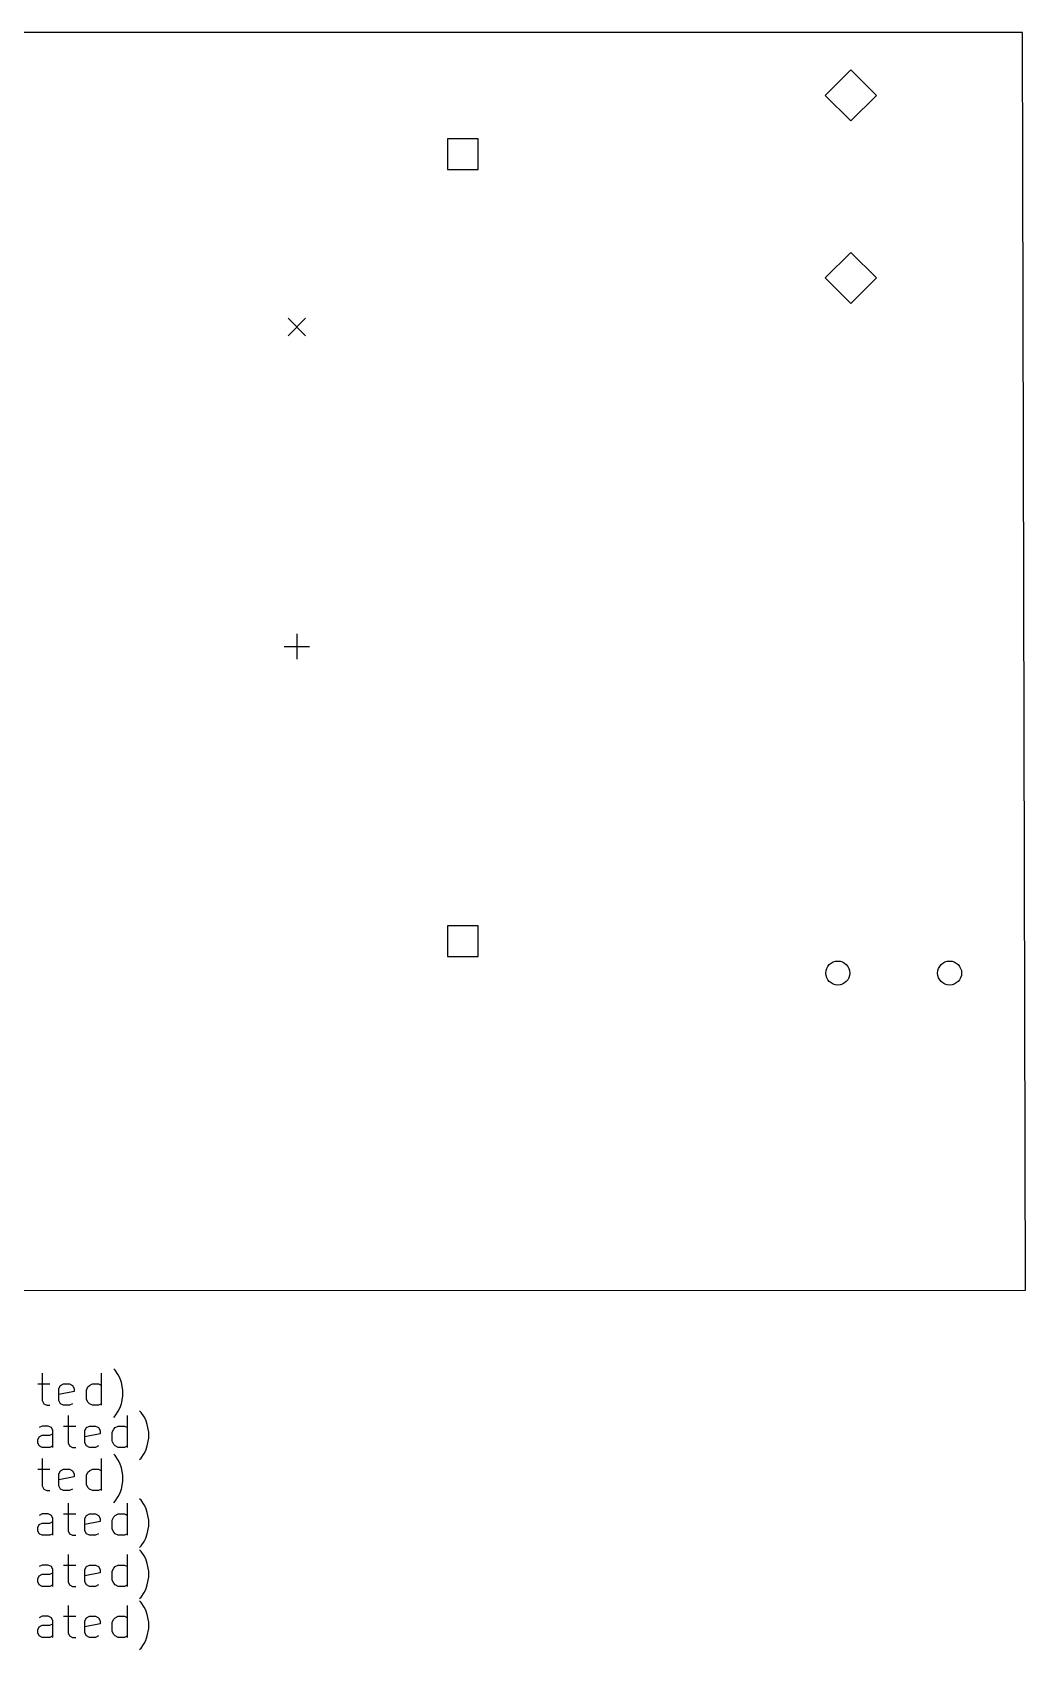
# Model space of a CAD drawing. Extents: x 95 to 218, y -176 to -74.
# Drawn here: x 155.5 to 217.7, y -175.7 to -74.4 of the extents above; entities that cross this region are included whole.
import ezdxf

# ---------------------------------------------------------------- set-up
doc = ezdxf.new("R2010")
doc.units = 0
doc.layers.add('BLACK', color=7, linetype='CONTINUOUS')

msp = doc.modelspace()

# ---------------------------------------------------------------- linework, layer by layer
at = {"layer": 'BLACK', "linetype": 'CONTINUOUS'}
for p, q in [((217.52, -74.41), (96.791, -74.41)), ((217.72, -153.16), (217.52, -74.41)), ((206.772, -76.755), (205.172, -78.355)), ((208.373, -78.355), (206.772, -76.755)), ((205.172, -78.355), (206.772, -79.955)), ((206.772, -79.955), (208.373, -78.355)), ((183.439, -81.077), (181.529, -81.077)), ((181.529, -81.077), (181.529, -82.987)), ((183.439, -82.987), (183.439, -81.077)), ((181.529, -82.987), (183.439, -82.987)), ((206.772, -88.185), (205.172, -89.785)), ((208.373, -89.785), (206.772, -88.185)), ((205.172, -89.785), (206.772, -91.385)), ((206.772, -91.385), (208.373, -89.785)), ((171.545, -92.31), (172.645, -93.41)), ((172.645, -92.31), (171.545, -93.41)), ((172.095, -112.06), (172.095, -113.66)), ((171.295, -112.86), (172.895, -112.86)), ((183.439, -130.353), (181.529, -130.353)), ((181.529, -130.353), (181.529, -132.263)), ((183.439, -132.263), (183.439, -130.353)), ((181.529, -132.263), (183.439, -132.263)), ((96.98, -153.196), (217.72, -153.16)), ((156.156, -158.356), (156.156, -160.07)), ((159.871, -160.356), (159.871, -158.356)), ((160.728, -158.165), (160.632, -158.07)), ((160.918, -158.451), (160.728, -158.165)), ((161.013, -158.641), (160.918, -158.451)), ((161.109, -158.927), (161.013, -158.641)), ((161.204, -159.403), (161.109, -158.927)), ((155.871, -159.022), (156.632, -159.022)), ((157.204, -159.308), (157.299, -159.118)), ((157.204, -160.07), (157.204, -159.308)), ((158.156, -159.499), (157.204, -159.689)), ((157.299, -159.118), (157.49, -159.022)), ((157.49, -159.022), (157.871, -159.022)), ((157.871, -159.022), (158.061, -159.118)), ((158.061, -159.118), (158.156, -159.308)), ((158.156, -159.308), (158.156, -159.499)), ((158.918, -159.403), (159.013, -159.213)), ((158.918, -159.975), (158.918, -159.403)), ((159.013, -159.213), (159.109, -159.118)), ((159.109, -159.118), (159.299, -159.022)), ((159.299, -159.022), (159.68, -159.022)), ((159.68, -159.022), (159.871, -159.118)), ((161.109, -160.261), (161.204, -159.784)), ((161.204, -159.784), (161.204, -159.403)), ((156.156, -160.07), (156.252, -160.261)), ((156.252, -160.261), (156.442, -160.356)), ((156.442, -160.356), (156.632, -160.356)), ((157.299, -160.261), (157.204, -160.07)), ((157.49, -160.356), (157.299, -160.261)), ((157.871, -160.356), (157.49, -160.356)), ((158.061, -160.261), (157.871, -160.356)), ((159.013, -160.165), (158.918, -159.975)), ((159.109, -160.261), (159.013, -160.165)), ((159.299, -160.356), (159.109, -160.261)), ((159.68, -160.356), (159.299, -160.356)), ((159.871, -160.261), (159.68, -160.356)), ((160.728, -161.022), (160.918, -160.737)), ((160.918, -160.737), (161.013, -160.546)), ((161.013, -160.546), (161.109, -160.261)), ((162.347, -160.805), (162.252, -160.71)), ((162.537, -161.091), (162.347, -160.805)), ((156.156, -161.662), (155.966, -161.758)), ((156.537, -161.662), (156.156, -161.662)), ((156.728, -161.758), (156.537, -161.662)), ((156.823, -161.948), (156.728, -161.758)), ((156.823, -162.996), (156.823, -161.948)), ((157.49, -161.662), (158.252, -161.662)), ((157.775, -160.996), (157.775, -162.71)), ((158.823, -161.948), (158.918, -161.758)), ((158.823, -162.71), (158.823, -161.948)), ((158.918, -161.758), (159.109, -161.662)), ((159.109, -161.662), (159.49, -161.662)), ((159.49, -161.662), (159.68, -161.758)), ((159.68, -161.758), (159.775, -161.948)), ((159.775, -161.948), (159.775, -162.139)), ((160.537, -162.043), (160.632, -161.853)), ((160.632, -161.118), (160.728, -161.022)), ((160.632, -161.853), (160.728, -161.758)), ((160.728, -161.758), (160.918, -161.662)), ((160.918, -161.662), (161.299, -161.662)), ((161.299, -161.662), (161.49, -161.758)), ((161.49, -162.996), (161.49, -160.996)), ((162.632, -161.281), (162.537, -161.091)), ((162.728, -161.567), (162.632, -161.281)), ((162.823, -162.043), (162.728, -161.567)), ((155.871, -162.52), (155.966, -162.329)), ((155.871, -162.71), (155.871, -162.52)), ((155.966, -162.901), (155.871, -162.71)), ((155.966, -162.329), (156.156, -162.234)), ((156.156, -162.996), (155.966, -162.901)), ((156.156, -162.234), (156.632, -162.234)), ((156.632, -162.996), (156.156, -162.996)), ((156.632, -162.234), (156.823, -162.139)), ((156.823, -162.901), (156.632, -162.996)), ((157.775, -162.71), (157.871, -162.901)), ((157.871, -162.901), (158.061, -162.996)), ((158.061, -162.996), (158.252, -162.996)), ((159.775, -162.139), (158.823, -162.329)), ((158.918, -162.901), (158.823, -162.71)), ((159.109, -162.996), (158.918, -162.901)), ((159.49, -162.996), (159.109, -162.996)), ((159.68, -162.901), (159.49, -162.996)), ((160.537, -162.615), (160.537, -162.043)), ((160.632, -162.805), (160.537, -162.615)), ((160.728, -162.901), (160.632, -162.805)), ((160.918, -162.996), (160.728, -162.901)), ((161.299, -162.996), (160.918, -162.996)), ((161.49, -162.901), (161.299, -162.996)), ((162.632, -163.186), (162.728, -162.901)), ((162.728, -162.901), (162.823, -162.424)), ((162.823, -162.424), (162.823, -162.043)), ((156.156, -163.696), (156.156, -165.41)), ((159.871, -165.696), (159.871, -163.696)), ((160.728, -163.505), (160.632, -163.41)), ((160.918, -163.791), (160.728, -163.505)), ((161.013, -163.981), (160.918, -163.791)), ((161.109, -164.267), (161.013, -163.981)), ((162.252, -163.758), (162.347, -163.662)), ((162.347, -163.662), (162.537, -163.377)), ((162.537, -163.377), (162.632, -163.186)), ((155.871, -164.362), (156.632, -164.362)), ((157.204, -164.648), (157.299, -164.458)), ((157.204, -165.41), (157.204, -164.648)), ((158.156, -164.839), (157.204, -165.029)), ((157.299, -164.458), (157.49, -164.362)), ((157.49, -164.362), (157.871, -164.362)), ((157.871, -164.362), (158.061, -164.458)), ((158.061, -164.458), (158.156, -164.648)), ((158.156, -164.648), (158.156, -164.839)), ((158.918, -164.743), (159.013, -164.553)), ((158.918, -165.315), (158.918, -164.743)), ((159.013, -164.553), (159.109, -164.458)), ((159.109, -164.458), (159.299, -164.362)), ((159.299, -164.362), (159.68, -164.362)), ((159.68, -164.362), (159.871, -164.458)), ((161.204, -164.743), (161.109, -164.267)), ((161.204, -165.124), (161.204, -164.743)), ((156.156, -165.41), (156.252, -165.601)), ((156.252, -165.601), (156.442, -165.696)), ((156.442, -165.696), (156.632, -165.696)), ((157.299, -165.601), (157.204, -165.41)), ((157.49, -165.696), (157.299, -165.601)), ((157.871, -165.696), (157.49, -165.696)), ((158.061, -165.601), (157.871, -165.696)), ((159.013, -165.505), (158.918, -165.315)), ((159.109, -165.601), (159.013, -165.505)), ((159.299, -165.696), (159.109, -165.601)), ((159.68, -165.696), (159.299, -165.696)), ((159.871, -165.601), (159.68, -165.696)), ((160.918, -166.077), (161.013, -165.886)), ((161.013, -165.886), (161.109, -165.601)), ((161.109, -165.601), (161.204, -165.124)), ((157.775, -166.496), (157.775, -168.21)), ((160.632, -166.458), (160.728, -166.362)), ((160.728, -166.362), (160.918, -166.077)), ((161.49, -168.496), (161.49, -166.496)), ((162.347, -166.305), (162.252, -166.21)), ((162.537, -166.591), (162.347, -166.305)), ((162.632, -166.781), (162.537, -166.591)), ((162.728, -167.067), (162.632, -166.781)), ((155.871, -168.02), (155.966, -167.829)), ((155.871, -168.21), (155.871, -168.02)), ((156.156, -167.162), (155.966, -167.258)), ((155.966, -167.829), (156.156, -167.734)), ((156.537, -167.162), (156.156, -167.162)), ((156.156, -167.734), (156.632, -167.734)), ((156.728, -167.258), (156.537, -167.162)), ((156.632, -167.734), (156.823, -167.639)), ((156.823, -167.448), (156.728, -167.258)), ((156.823, -168.496), (156.823, -167.448)), ((157.49, -167.162), (158.252, -167.162)), ((158.823, -167.448), (158.918, -167.258)), ((158.823, -168.21), (158.823, -167.448)), ((159.775, -167.639), (158.823, -167.829)), ((158.918, -167.258), (159.109, -167.162)), ((159.109, -167.162), (159.49, -167.162)), ((159.49, -167.162), (159.68, -167.258)), ((159.68, -167.258), (159.775, -167.448)), ((159.775, -167.448), (159.775, -167.639)), ((160.537, -167.543), (160.632, -167.353)), ((160.537, -168.115), (160.537, -167.543)), ((160.632, -167.353), (160.728, -167.258)), ((160.728, -167.258), (160.918, -167.162)), ((160.918, -167.162), (161.299, -167.162)), ((161.299, -167.162), (161.49, -167.258)), ((162.823, -167.543), (162.728, -167.067)), ((162.728, -168.401), (162.823, -167.924)), ((162.823, -167.924), (162.823, -167.543)), ((155.966, -168.401), (155.871, -168.21)), ((156.156, -168.496), (155.966, -168.401)), ((156.632, -168.496), (156.156, -168.496)), ((156.823, -168.401), (156.632, -168.496)), ((157.775, -168.21), (157.871, -168.401)), ((157.871, -168.401), (158.061, -168.496)), ((158.061, -168.496), (158.252, -168.496)), ((158.918, -168.401), (158.823, -168.21)), ((159.109, -168.496), (158.918, -168.401)), ((159.49, -168.496), (159.109, -168.496)), ((159.68, -168.401), (159.49, -168.496)), ((160.632, -168.305), (160.537, -168.115)), ((160.728, -168.401), (160.632, -168.305)), ((160.918, -168.496), (160.728, -168.401)), ((161.299, -168.496), (160.918, -168.496)), ((161.49, -168.401), (161.299, -168.496)), ((162.347, -169.162), (162.537, -168.877)), ((162.537, -168.877), (162.632, -168.686)), ((162.632, -168.686), (162.728, -168.401)), ((157.775, -169.696), (157.775, -171.41)), ((161.49, -171.696), (161.49, -169.696)), ((162.252, -169.258), (162.347, -169.162)), ((162.347, -169.505), (162.252, -169.41)), ((162.537, -169.791), (162.347, -169.505)), ((162.632, -169.981), (162.537, -169.791)), ((162.728, -170.267), (162.632, -169.981)), ((155.871, -171.22), (155.966, -171.029)), ((156.156, -170.362), (155.966, -170.458)), ((155.966, -171.029), (156.156, -170.934)), ((156.537, -170.362), (156.156, -170.362)), ((156.156, -170.934), (156.632, -170.934)), ((156.728, -170.458), (156.537, -170.362)), ((156.632, -170.934), (156.823, -170.839)), ((156.823, -170.648), (156.728, -170.458)), ((156.823, -171.696), (156.823, -170.648)), ((157.49, -170.362), (158.252, -170.362)), ((158.823, -170.648), (158.918, -170.458)), ((158.823, -171.41), (158.823, -170.648)), ((159.775, -170.839), (158.823, -171.029)), ((158.918, -170.458), (159.109, -170.362)), ((159.109, -170.362), (159.49, -170.362)), ((159.49, -170.362), (159.68, -170.458)), ((159.68, -170.458), (159.775, -170.648)), ((159.775, -170.648), (159.775, -170.839)), ((160.537, -170.743), (160.632, -170.553)), ((160.537, -171.315), (160.537, -170.743)), ((160.632, -170.553), (160.728, -170.458)), ((160.728, -170.458), (160.918, -170.362)), ((160.918, -170.362), (161.299, -170.362)), ((161.299, -170.362), (161.49, -170.458)), ((162.823, -170.743), (162.728, -170.267)), ((162.823, -171.124), (162.823, -170.743)), ((155.871, -171.41), (155.871, -171.22)), ((155.966, -171.601), (155.871, -171.41)), ((156.156, -171.696), (155.966, -171.601)), ((156.632, -171.696), (156.156, -171.696)), ((156.823, -171.601), (156.632, -171.696)), ((157.775, -171.41), (157.871, -171.601)), ((157.871, -171.601), (158.061, -171.696)), ((158.061, -171.696), (158.252, -171.696)), ((158.918, -171.601), (158.823, -171.41)), ((159.109, -171.696), (158.918, -171.601)), ((159.49, -171.696), (159.109, -171.696)), ((159.68, -171.601), (159.49, -171.696)), ((160.632, -171.505), (160.537, -171.315)), ((160.728, -171.601), (160.632, -171.505)), ((160.918, -171.696), (160.728, -171.601)), ((161.299, -171.696), (160.918, -171.696)), ((161.49, -171.601), (161.299, -171.696)), ((162.347, -172.362), (162.537, -172.077)), ((162.537, -172.077), (162.632, -171.886)), ((162.632, -171.886), (162.728, -171.601)), ((162.728, -171.601), (162.823, -171.124)), ((157.775, -172.896), (157.775, -174.61)), ((161.49, -174.896), (161.49, -172.896)), ((162.252, -172.458), (162.347, -172.362)), ((162.347, -172.705), (162.252, -172.61)), ((162.537, -172.991), (162.347, -172.705)), ((162.632, -173.181), (162.537, -172.991)), ((156.156, -173.562), (155.966, -173.658)), ((155.966, -174.229), (156.156, -174.134)), ((156.537, -173.562), (156.156, -173.562)), ((156.156, -174.134), (156.632, -174.134)), ((156.728, -173.658), (156.537, -173.562)), ((156.632, -174.134), (156.823, -174.039)), ((156.823, -173.848), (156.728, -173.658)), ((156.823, -174.896), (156.823, -173.848)), ((157.49, -173.562), (158.252, -173.562)), ((158.823, -173.848), (158.918, -173.658)), ((158.823, -174.61), (158.823, -173.848)), ((159.775, -174.039), (158.823, -174.229)), ((158.918, -173.658), (159.109, -173.562)), ((159.109, -173.562), (159.49, -173.562)), ((159.49, -173.562), (159.68, -173.658)), ((159.68, -173.658), (159.775, -173.848)), ((159.775, -173.848), (159.775, -174.039)), ((160.537, -173.943), (160.632, -173.753)), ((160.537, -174.515), (160.537, -173.943)), ((160.632, -173.753), (160.728, -173.658)), ((160.728, -173.658), (160.918, -173.562)), ((160.918, -173.562), (161.299, -173.562)), ((161.299, -173.562), (161.49, -173.658)), ((162.728, -173.467), (162.632, -173.181)), ((162.823, -173.943), (162.728, -173.467)), ((162.823, -174.324), (162.823, -173.943)), ((155.871, -174.42), (155.966, -174.229)), ((155.871, -174.61), (155.871, -174.42)), ((155.966, -174.801), (155.871, -174.61)), ((156.156, -174.896), (155.966, -174.801)), ((156.632, -174.896), (156.156, -174.896)), ((156.823, -174.801), (156.632, -174.896)), ((157.775, -174.61), (157.871, -174.801)), ((157.871, -174.801), (158.061, -174.896)), ((158.061, -174.896), (158.252, -174.896)), ((158.918, -174.801), (158.823, -174.61)), ((159.109, -174.896), (158.918, -174.801)), ((159.49, -174.896), (159.109, -174.896)), ((159.68, -174.801), (159.49, -174.896)), ((160.632, -174.705), (160.537, -174.515)), ((160.728, -174.801), (160.632, -174.705)), ((160.918, -174.896), (160.728, -174.801)), ((161.299, -174.896), (160.918, -174.896)), ((161.49, -174.801), (161.299, -174.896)), ((162.537, -175.277), (162.632, -175.086)), ((162.632, -175.086), (162.728, -174.801)), ((162.728, -174.801), (162.823, -174.324)), ((162.252, -175.658), (162.347, -175.562)), ((162.347, -175.562), (162.537, -175.277))]:
    msp.add_line(p, q, dxfattribs=at)
at = {"layer": 'BLACK'}
for centre in [(205.96, -133.3), (212.96, -133.3)]:
    msp.add_circle(centre, 0.75, dxfattribs=at)

doc.saveas('drawing.dxf')
